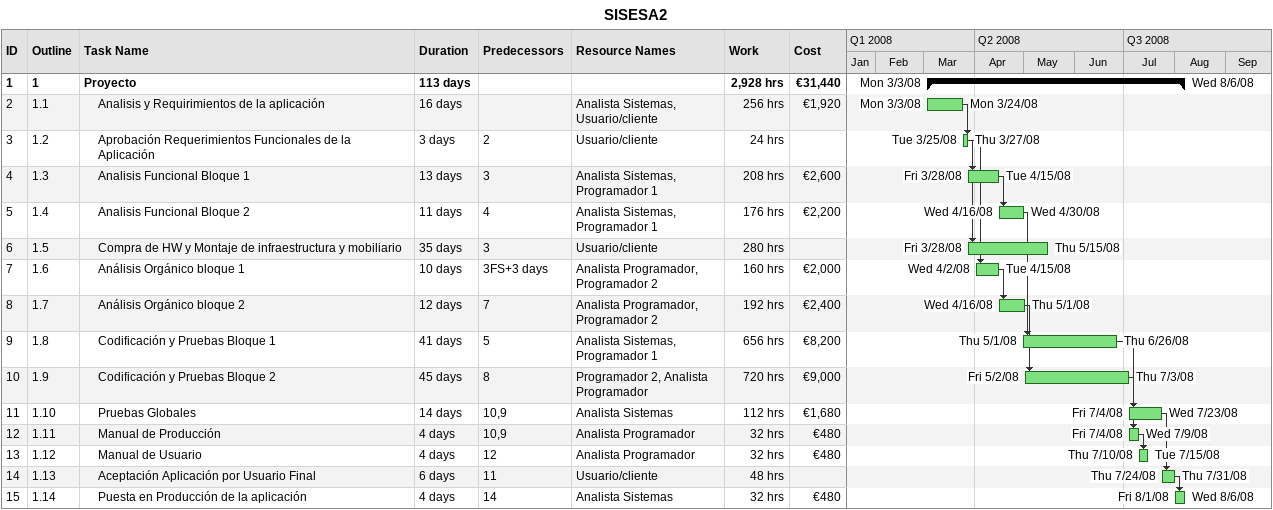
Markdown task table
SISESA2

| ID | WBS | Task | Duration | Start | Finish | Predecessors | Resources | Work (h) | Cost (€) |
|---|---|---|---|---|---|---|---|---|---|
| 1 | 1 | **Proyecto** | 113d | 2008-03-03 | 2008-08-06 |  |  | 2928 | 31440 |
| 2 | 1.1 | Analisis y Requirimientos de la aplicación | 16d | 2008-03-03 | 2008-03-24 |  | Analista Sistemas, Usuario/cliente | 256 | 1920 |
| 3 | 1.2 | Aprobación Requerimientos Funcionales de la Aplicación | 3d | 2008-03-25 | 2008-03-27 | 2 | Usuario/cliente | 24 |  |
| 4 | 1.3 | Analisis Funcional Bloque 1 | 13d | 2008-03-28 | 2008-04-15 | 3 | Analista Sistemas, Programador 1 | 208 | 2600 |
| 5 | 1.4 | Analisis Funcional Bloque 2 | 11d | 2008-04-16 | 2008-04-30 | 4 | Analista Sistemas, Programador 1 | 176 | 2200 |
| 6 | 1.5 | Compra de HW y Montaje de infraestructura y mobiliario | 35d | 2008-03-28 | 2008-05-15 | 3 | Usuario/cliente | 280 |  |
| 7 | 1.6 | Análisis Orgánico bloque 1 | 10d | 2008-04-02 | 2008-04-15 | 3FS+3d | Analista Programador, Programador 2 | 160 | 2000 |
| 8 | 1.7 | Análisis Orgánico bloque 2 | 12d | 2008-04-16 | 2008-05-01 | 7 | Analista Programador, Programador 2 | 192 | 2400 |
| 9 | 1.8 | Codificación y Pruebas Bloque 1 | 41d | 2008-05-01 | 2008-06-26 | 5 | Analista Sistemas, Programador 1 | 656 | 8200 |
| 10 | 1.9 | Codificación y Pruebas Bloque 2 | 45d | 2008-05-02 | 2008-07-03 | 8 | Programador 2, Analista Programador | 720 | 9000 |
| 11 | 1.10 | Pruebas Globales | 14d | 2008-07-04 | 2008-07-23 | 10, 9 | Analista Sistemas | 112 | 1680 |
| 12 | 1.11 | Manual de Producción | 4d | 2008-07-04 | 2008-07-09 | 10, 9 | Analista Programador | 32 | 480 |
| 13 | 1.12 | Manual de Usuario | 4d | 2008-07-10 | 2008-07-15 | 12 | Analista Programador | 32 | 480 |
| 14 | 1.13 | Aceptación Aplicación por Usuario Final | 6d | 2008-07-24 | 2008-07-31 | 11 | Usuario/cliente | 48 |  |
| 15 | 1.14 | Puesta en Producción de la aplicación | 4d | 2008-08-01 | 2008-08-06 | 14 | Analista Sistemas | 32 | 480 |
